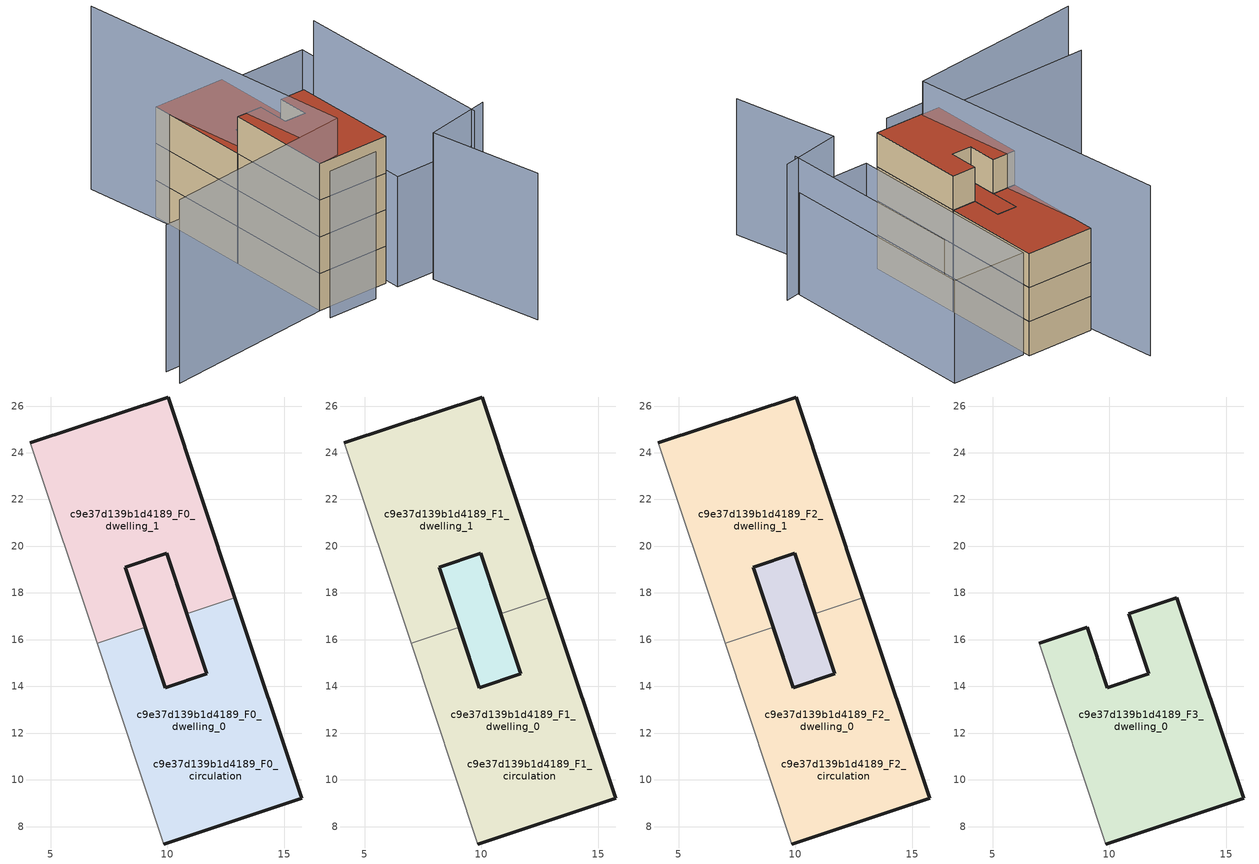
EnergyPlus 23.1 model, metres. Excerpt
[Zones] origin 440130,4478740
c9e37d139b1d4189_F0_dwelling_0
 floor ground (EU_floor_Construction): 12.89,17.8 15.74,9.22 9.84,7.26 6.99,15.84 9.05,16.53 9.91,13.95 11.68,14.54 10.83,17.12 z0; 9.97,19.69 11.68,14.54 9.91,13.95 9.05,16.53 8.2,19.1 z0
 wall outside (EU_wall_Construction): 9.84,7.26 15.74,9.22 12.89,17.8 / 10.83,17.12 11.68,14.54 9.91,13.95 9.05,16.53 z0:3
 wall adiabatic (EU_wall_Construction): 6.99,15.84 9.84,7.26 z0:3
 wall to c9e37d139b1d4189_F0_dwelling_1 (EU_wall_Construction): 12.89,17.8 10.83,17.12 / 9.05,16.53 6.99,15.84 z0:3
c9e37d139b1d4189_F0_dwelling_1
 floor ground (EU_floor_Construction): 10.04,26.39 12.89,17.8 10.83,17.12 9.97,19.69 8.2,19.1 9.05,16.53 6.99,15.84 4.14,24.42 z0; 9.97,19.69 11.68,14.54 9.91,13.95 9.05,16.53 8.2,19.1 z0
 wall outside (EU_wall_Construction): 9.05,16.53 8.2,19.1 9.97,19.69 10.83,17.12 / 12.89,17.8 10.04,26.39 4.14,24.42 z0:3
 wall adiabatic (EU_wall_Construction): 4.14,24.42 6.99,15.84 z0:3
c9e37d139b1d4189_F0_circulation
 floor ground (EU_floor_Construction): 9.97,19.69 10.83,17.12 11.68,14.54 9.91,13.95 9.05,16.53 8.2,19.1 z0; 12.89,17.8 15.74,9.22 9.84,7.26 6.99,15.84 9.05,16.53 9.91,13.95 11.68,14.54 10.83,17.12 z0; 10.04,26.39 12.89,17.8 10.83,17.12 9.97,19.69 8.2,19.1 9.05,16.53 6.99,15.84 4.14,24.42 z0
 wall outside (EU_wall_Construction): 9.97,19.69 8.2,19.1 9.91,13.95 11.68,14.54 9.97,19.69 z0:3
c9e37d139b1d4189_F1_dwelling_0
 floor outside (EU_floor_Construction): 12.89,17.8 15.74,9.22 9.84,7.26 6.99,15.84 9.05,16.53 9.91,13.95 11.68,14.54 10.83,17.12 z3; 9.97,19.69 10.83,17.12 11.68,14.54 9.91,13.95 9.05,16.53 8.2,19.1 z3
 wall outside (EU_wall_Construction): 9.84,7.26 15.74,9.22 12.89,17.8 / 10.83,17.12 11.68,14.54 9.91,13.95 9.05,16.53 z3:6
 wall adiabatic (EU_wall_Construction): 6.99,15.84 9.84,7.26 z3:6
 wall to c9e37d139b1d4189_F1_dwelling_1 (EU_wall_Construction): 12.89,17.8 10.83,17.12 / 9.05,16.53 6.99,15.84 z3:6
c9e37d139b1d4189_F1_dwelling_1
 floor to c9e37d139b1d4189_F0_dwelling_1 (EU_floor_Construction): 10.04,26.39 12.89,17.8 10.83,17.12 9.97,19.69 8.2,19.1 9.05,16.53 6.99,15.84 4.14,24.42 z3; 9.97,19.69 10.83,17.12 11.68,14.54 9.91,13.95 9.05,16.53 8.2,19.1 z3
 wall outside (EU_wall_Construction): 9.05,16.53 8.2,19.1 9.97,19.69 10.83,17.12 / 12.89,17.8 10.04,26.39 4.14,24.42 z3:6
 wall adiabatic (EU_wall_Construction): 4.14,24.42 6.99,15.84 z3:6
c9e37d139b1d4189_F1_circulation
 floor outside (EU_floor_Construction): 9.97,19.69 10.83,17.12 11.68,14.54 9.91,13.95 9.05,16.53 8.2,19.1 z3; 10.04,26.39 12.89,17.8 10.83,17.12 9.97,19.69 8.2,19.1 9.05,16.53 6.99,15.84 4.14,24.42 z3
 floor to c9e37d139b1d4189_F0_circulation (EU_floor_Construction): 12.89,17.8 15.74,9.22 9.84,7.26 6.99,15.84 9.05,16.53 9.91,13.95 11.68,14.54 10.83,17.12 z3
 wall outside (EU_wall_Construction): 9.97,19.69 8.2,19.1 9.91,13.95 11.68,14.54 9.97,19.69 z3:6
c9e37d139b1d4189_F2_dwelling_0
 floor outside (EU_floor_Construction): 12.89,17.8 15.74,9.22 9.84,7.26 6.99,15.84 9.05,16.53 9.91,13.95 11.68,14.54 10.83,17.12 z6; 9.97,19.69 10.83,17.12 11.68,14.54 9.91,13.95 9.05,16.53 8.2,19.1 z6
 wall outside (EU_wall_Construction): 9.84,7.26 15.74,9.22 12.89,17.8 / 10.83,17.12 11.68,14.54 9.91,13.95 9.05,16.53 z6:9
 wall adiabatic (EU_wall_Construction): 6.99,15.84 9.84,7.26 z6:9
 wall to c9e37d139b1d4189_F2_dwelling_1 (EU_wall_Construction): 12.89,17.8 10.83,17.12 / 9.05,16.53 6.99,15.84 z6:9
 roof outside (EU_floor_Construction): 11.68,14.54 10.83,17.12 9.97,19.69 8.2,19.1 9.05,16.53 9.91,13.95 z9
c9e37d139b1d4189_F2_dwelling_1
 floor to c9e37d139b1d4189_F1_dwelling_1 (EU_floor_Construction): 10.04,26.39 12.89,17.8 10.83,17.12 9.97,19.69 8.2,19.1 9.05,16.53 6.99,15.84 4.14,24.42 z6; 9.97,19.69 10.83,17.12 11.68,14.54 9.91,13.95 9.05,16.53 8.2,19.1 z6
 wall outside (EU_wall_Construction): 9.05,16.53 8.2,19.1 9.97,19.69 10.83,17.12 / 12.89,17.8 10.04,26.39 4.14,24.42 z6:9
 wall adiabatic (EU_wall_Construction): 4.14,24.42 6.99,15.84 z6:9
 roof outside (EU_roof_Construction): 11.68,14.54 9.97,19.69 8.2,19.1 9.05,16.53 9.91,13.95 z9; 12.89,17.8 10.04,26.39 4.14,24.42 6.99,15.84 9.05,16.53 8.2,19.1 9.97,19.69 10.83,17.12 z9
c9e37d139b1d4189_F2_circulation
 floor outside (EU_floor_Construction): 9.97,19.69 10.83,17.12 11.68,14.54 9.91,13.95 9.05,16.53 8.2,19.1 z6; 10.04,26.39 12.89,17.8 10.83,17.12 9.97,19.69 8.2,19.1 9.05,16.53 6.99,15.84 4.14,24.42 z6
 floor to c9e37d139b1d4189_F1_circulation (EU_floor_Construction): 12.89,17.8 15.74,9.22 9.84,7.26 6.99,15.84 9.05,16.53 9.91,13.95 11.68,14.54 10.83,17.12 z6
 wall outside (EU_wall_Construction): 9.97,19.69 8.2,19.1 9.91,13.95 11.68,14.54 9.97,19.69 z6:9
 roof outside (EU_roof_Construction): 11.68,14.54 10.83,17.12 9.97,19.69 8.2,19.1 9.05,16.53 9.91,13.95 z9; 15.74,9.22 12.89,17.8 10.83,17.12 11.68,14.54 9.91,13.95 9.05,16.53 6.99,15.84 9.84,7.26 z9; 12.89,17.8 10.04,26.39 4.14,24.42 6.99,15.84 9.05,16.53 8.2,19.1 9.97,19.69 10.83,17.12 z9
c9e37d139b1d4189_F3_dwelling_0
 floor to c9e37d139b1d4189_F2_dwelling_0 (EU_floor_Construction): 12.89,17.8 15.74,9.22 9.84,7.26 6.99,15.84 9.05,16.53 9.91,13.95 11.68,14.54 10.83,17.12 z9
 wall outside (EU_wall_Construction): 9.84,7.26 15.74,9.22 12.89,17.8 10.83,17.12 11.68,14.54 9.91,13.95 9.05,16.53 6.99,15.84 z9:12
 wall adiabatic (EU_wall_Construction): 6.99,15.84 9.84,7.26 z9:12
 roof outside (EU_roof_Construction): 15.74,9.22 12.89,17.8 10.83,17.12 11.68,14.54 9.91,13.95 9.05,16.53 6.99,15.84 9.84,7.26 z12
shading: -3.7,3.03 9.59,7.62 / 10.15,5.97 14.22,7.38 / 23.77,0.13 19.08,8.48 / 19.08,8.48 24.06,11.27 / 23.01,10.31 17.33,26.89 z0:12; 1.39,29.88 11.49,7.99 / 11.49,7.99 -3.41,1.12 z0:15; 16.34,8.41 10.42,26.05 / 10.42,26.05 16.99,28.25 / 16.99,28.25 22.91,10.62 / 22.91,10.62 16.34,8.41 z0:9
[Building]
EU S2 Campaign: North Axis=0; Terrain=City; Solar Distribution=FullExterior
[Site:Location]
Madrid: Latitude=40.5; Longitude=-3.5; Time Zone=1; Elevation=609
[SizingPeriod:WeatherFileDays]
AnnualSizingPeriod: Begin Month=1; Begin Day of Month=1; End Month=12; End Day of Month=31; Day of Week for Start Day=Monday; Use Weather File Daylight Saving Period=No; Use Weather File Rain and Snow Indicators=No
[MATERIAL]
EU_InternalMass_Material: Roughness=MediumRough; Thickness=0.1; Conductivity=1; Density=1800; Specific Heat=900; Thermal Absorptance=0.9; Solar Absorptance=0.7; Visible Absorptance=0.7
[MATERIAL:NOMASS] Roughness=MediumRough; Thermal Absorptance=0.9; Solar Absorptance=0.7; Visible Absorptance=0.7
Name | Thermal Resistance
EU_wall_NoMass | 0.419739
EU_roof_NoMass | 0.352165
EU_floor_NoMass | 0.608284
[CONSTRUCTION]
EU_wall_Construction: EU_wall_NoMass
EU_roof_Construction: EU_roof_NoMass
EU_floor_Construction: EU_floor_NoMass
EU_InternalMass_Construction: EU_InternalMass_Material
[ZONE] Type=1; Multiplier=1; Ceiling Height=autocalculate; Floor Area=autocalculate; Part of Total Floor Area=Yes
Name | Volume
c9e37d139b1d4189_F0_dwelling_0; c9e37d139b1d4189_F1_dwelling_0; c9e37d139b1d4189_F2_dwelling_0; c9e37d139b1d4189_F1_dwelling_1; c9e37d139b1d4189_F2_dwelling_1 | 183.996
c9e37d139b1d4189_F3_dwelling_0 | 153.611
c9e37d139b1d4189_F0_dwelling_1 | 183.995
c9e37d139b1d4189_F0_circulation; c9e37d139b1d4189_F1_circulation; c9e37d139b1d4189_F2_circulation | 337.607
[INTERNALMASS] Construction=EU_InternalMass_Construction
Name | Zone or ZoneList | Surface Area
c9e37d139b1d4189_F0_dwelling_0_EU_InternalMass | c9e37d139b1d4189_F0_dwelling_0 | 51.2038
c9e37d139b1d4189_F0_dwelling_1_EU_InternalMass | c9e37d139b1d4189_F0_dwelling_1 | 51.2038
c9e37d139b1d4189_F1_dwelling_0_EU_InternalMass | c9e37d139b1d4189_F1_dwelling_0 | 51.2038
c9e37d139b1d4189_F1_dwelling_1_EU_InternalMass | c9e37d139b1d4189_F1_dwelling_1 | 51.2038
c9e37d139b1d4189_F2_dwelling_0_EU_InternalMass | c9e37d139b1d4189_F2_dwelling_0 | 51.2038
c9e37d139b1d4189_F2_dwelling_1_EU_InternalMass | c9e37d139b1d4189_F2_dwelling_1 | 51.2038
c9e37d139b1d4189_F3_dwelling_0_EU_InternalMass | c9e37d139b1d4189_F3_dwelling_0 | 112.4
[OTHEREQUIPMENT] Fuel Type=Electricity; Design Level Calculation Method=Watts/Area; Power per Zone Floor Area=1; Fraction Latent=0; Fraction Radiant=0; Fraction Lost=0; Carbon Dioxide Generation Rate=0; EndUse Subcategory=EU_Step8_InternalGains
Name | Zone or ZoneList or Space or SpaceList | Schedule
EU_Step8_InternalGain_c9e37d139b1d4189_F0_dwelling_0_f000 | c9e37d139b1d4189_F0_dwelling_0 | EU_Step8_GainSchedule_c9e37d139b1d4189_F0_dwelling_0_f000
EU_Step8_InternalGain_c9e37d139b1d4189_F0_dwelling_1_f000 | c9e37d139b1d4189_F0_dwelling_1 | EU_Step8_GainSchedule_c9e37d139b1d4189_F0_dwelling_1_f000
EU_Step8_InternalGain_c9e37d139b1d4189_F1_dwelling_0_f000 | c9e37d139b1d4189_F1_dwelling_0 | EU_Step8_GainSchedule_c9e37d139b1d4189_F1_dwelling_0_f000
EU_Step8_InternalGain_c9e37d139b1d4189_F1_dwelling_1_f000 | c9e37d139b1d4189_F1_dwelling_1 | EU_Step8_GainSchedule_c9e37d139b1d4189_F1_dwelling_1_f000
EU_Step8_InternalGain_c9e37d139b1d4189_F2_dwelling_0_f000 | c9e37d139b1d4189_F2_dwelling_0 | EU_Step8_GainSchedule_c9e37d139b1d4189_F2_dwelling_0_f000
EU_Step8_InternalGain_c9e37d139b1d4189_F2_dwelling_1_f000 | c9e37d139b1d4189_F2_dwelling_1 | EU_Step8_GainSchedule_c9e37d139b1d4189_F2_dwelling_1_f000
EU_Step8_InternalGain_c9e37d139b1d4189_F3_dwelling_0_f000 | c9e37d139b1d4189_F3_dwelling_0 | EU_Step8_GainSchedule_c9e37d139b1d4189_F3_dwelling_0_f000
[ZONEINFILTRATION:DESIGNFLOWRATE] Schedule=EU_AlwaysOn; Design Flow Rate Calculation Method=Flow/Area; Flow Rate per Floor Area=0.0005; Constant Term Coefficient=1; Temperature Term Coefficient=0; Velocity Term Coefficient=0; Velocity Squared Term Coefficient=0
Name | Zone or ZoneList or Space or SpaceList
EU_Circulation_Infiltration_c9e37d139b1d4189_F0_circulation | c9e37d139b1d4189_F0_circulation
EU_Circulation_Infiltration_c9e37d139b1d4189_F1_circulation | c9e37d139b1d4189_F1_circulation
EU_Circulation_Infiltration_c9e37d139b1d4189_F2_circulation | c9e37d139b1d4189_F2_circulation
[ZONEVENTILATION:DESIGNFLOWRATE] Schedule=EU_AlwaysOn; Design Flow Rate Calculation Method=AirChanges/Hour; Air Changes per Hour=0.703302; Ventilation Type=Natural; Fan Pressure Rise=0; Fan Total Efficiency=1; Constant Term Coefficient=1; Temperature Term Coefficient=0; Velocity Term Coefficient=0; Velocity Squared Term Coefficient=0; Minimum Indoor Temperature=-100; Maximum Indoor Temperature=100; Delta Temperature=-100; Minimum Outdoor Temperature=-100; Maximum Outdoor Temperature=100; Maximum Wind Speed=40
Name | Zone or ZoneList or Space or SpaceList
EU_ConstantAir_c9e37d139b1d4189_F0_dwelling_0 | c9e37d139b1d4189_F0_dwelling_0
EU_ConstantAir_c9e37d139b1d4189_F0_dwelling_1 | c9e37d139b1d4189_F0_dwelling_1
EU_ConstantAir_c9e37d139b1d4189_F1_dwelling_0 | c9e37d139b1d4189_F1_dwelling_0
EU_ConstantAir_c9e37d139b1d4189_F1_dwelling_1 | c9e37d139b1d4189_F1_dwelling_1
EU_ConstantAir_c9e37d139b1d4189_F2_dwelling_0 | c9e37d139b1d4189_F2_dwelling_0
EU_ConstantAir_c9e37d139b1d4189_F2_dwelling_1 | c9e37d139b1d4189_F2_dwelling_1
EU_ConstantAir_c9e37d139b1d4189_F3_dwelling_0 | c9e37d139b1d4189_F3_dwelling_0
[HVACTEMPLATE:THERMOSTAT] Constant Heating Setpoint=20; Constant Cooling Setpoint=50
EU_HeatOnly_c9e37d139b1d4189_F0_dwelling_0; EU_HeatOnly_c9e37d139b1d4189_F0_dwelling_1; EU_HeatOnly_c9e37d139b1d4189_F1_dwelling_0; EU_HeatOnly_c9e37d139b1d4189_F1_dwelling_1; EU_HeatOnly_c9e37d139b1d4189_F2_dwelling_0; EU_HeatOnly_c9e37d139b1d4189_F2_dwelling_1; EU_HeatOnly_c9e37d139b1d4189_F3_dwelling_0
[HVACTEMPLATE:ZONE:IDEALLOADSAIRSYSTEM] System Availability Schedule=EU_AlwaysOn; Maximum Heating Supply Air Temperature=50; Minimum Cooling Supply Air Temperature=13; Maximum Heating Supply Air Humidity Ratio=0.0156; Minimum Cooling Supply Air Humidity Ratio=0.0077; Heating Limit=NoLimit; Cooling Limit=NoLimit; Heating Availability Schedule=EU_AlwaysOn; Cooling Availability Schedule=EU_CoolingOff; Dehumidification Control Type=ConstantSensibleHeatRatio; Cooling Sensible Heat Ratio=0.7; Dehumidification Setpoint=60; Humidification Control Type=None; Humidification Setpoint=30; Outdoor Air Method=None; Outdoor Air Flow Rate per Person=0.00944; Outdoor Air Flow Rate per Zone Floor Area=0; Outdoor Air Flow Rate per Zone=0; Demand Controlled Ventilation Type=None; Outdoor Air Economizer Type=NoEconomizer; Heat Recovery Type=None; Sensible Heat Recovery Effectiveness=0.7; Latent Heat Recovery Effectiveness=0.65
Name | Template Thermostat
c9e37d139b1d4189_F0_dwelling_0 | EU_HeatOnly_c9e37d139b1d4189_F0_dwelling_0
c9e37d139b1d4189_F0_dwelling_1 | EU_HeatOnly_c9e37d139b1d4189_F0_dwelling_1
c9e37d139b1d4189_F1_dwelling_0 | EU_HeatOnly_c9e37d139b1d4189_F1_dwelling_0
c9e37d139b1d4189_F1_dwelling_1 | EU_HeatOnly_c9e37d139b1d4189_F1_dwelling_1
c9e37d139b1d4189_F2_dwelling_0 | EU_HeatOnly_c9e37d139b1d4189_F2_dwelling_0
c9e37d139b1d4189_F2_dwelling_1 | EU_HeatOnly_c9e37d139b1d4189_F2_dwelling_1
c9e37d139b1d4189_F3_dwelling_0 | EU_HeatOnly_c9e37d139b1d4189_F3_dwelling_0
[SIZING:ZONE] Zone Cooling Design Supply Air Temperature Input Method=SupplyAirTemperature; Zone Cooling Design Supply Air Temperature=13; Zone Heating Design Supply Air Temperature Input Method=SupplyAirTemperature; Zone Heating Design Supply Air Temperature=50; Zone Cooling Design Supply Air Humidity Ratio=0.008; Zone Heating Design Supply Air Humidity Ratio=0.008; Cooling Design Air Flow Method=DesignDay; Cooling Design Air Flow Rate=0; Cooling Minimum Air Flow per Zone Floor Area=0.000762; Cooling Minimum Air Flow=0; Cooling Minimum Air Flow Fraction=0.2; Heating Design Air Flow Method=DesignDay; Heating Design Air Flow Rate=0; Heating Maximum Air Flow per Zone Floor Area=0.002032; Heating Maximum Air Flow=0.141576; Heating Maximum Air Flow Fraction=0.3; Account for Dedicated Outdoor Air System=No; Dedicated Outdoor Air System Control Strategy=NeutralSupplyAir; Dedicated Outdoor Air Low Setpoint Temperature for Design=autosize; Dedicated Outdoor Air High Setpoint Temperature for Design=autosize; Zone Load Sizing Method=Sensible Load Only No Latent Load; Zone Latent Cooling Design Supply Air Humidity Ratio Input Method=HumidityRatioDifference; Zone Cooling Design Supply Air Humidity Ratio Difference=0.005; Zone Latent Heating Design Supply Air Humidity Ratio Input Method=HumidityRatioDifference; Zone Humidification Design Supply Air Humidity Ratio Difference=0.005
c9e37d139b1d4189_F0_dwelling_0; c9e37d139b1d4189_F0_dwelling_1; c9e37d139b1d4189_F1_dwelling_0; c9e37d139b1d4189_F1_dwelling_1; c9e37d139b1d4189_F2_dwelling_0; c9e37d139b1d4189_F2_dwelling_1; c9e37d139b1d4189_F3_dwelling_0
[SCHEDULE:CONSTANT]
Name | Hourly Value
EU_AlwaysOn | 1
EU_CoolingOff | 0
[SCHEDULE:FILE] Column Number=1; Rows to Skip at Top=0; Number of Hours of Data=8760; Column Separator=Comma; Interpolate to Timestep=No; Minutes per Item=60; Adjust Schedule for Daylight Savings=Yes
Name | File
EU_Step8_GainSchedule_c9e37d139b1d4189_F0_dwelling_0_f000 | ../../schedules/c9e37d139b1d4189/c9e37d139b1d4189_F0_dwelling_0_f000_gain.csv
EU_Step8_GainSchedule_c9e37d139b1d4189_F0_dwelling_1_f000 | ../../schedules/c9e37d139b1d4189/c9e37d139b1d4189_F0_dwelling_1_f000_gain.csv
EU_Step8_GainSchedule_c9e37d139b1d4189_F1_dwelling_0_f000 | ../../schedules/c9e37d139b1d4189/c9e37d139b1d4189_F1_dwelling_0_f000_gain.csv
EU_Step8_GainSchedule_c9e37d139b1d4189_F1_dwelling_1_f000 | ../../schedules/c9e37d139b1d4189/c9e37d139b1d4189_F1_dwelling_1_f000_gain.csv
EU_Step8_GainSchedule_c9e37d139b1d4189_F2_dwelling_0_f000 | ../../schedules/c9e37d139b1d4189/c9e37d139b1d4189_F2_dwelling_0_f000_gain.csv
EU_Step8_GainSchedule_c9e37d139b1d4189_F2_dwelling_1_f000 | ../../schedules/c9e37d139b1d4189/c9e37d139b1d4189_F2_dwelling_1_f000_gain.csv
EU_Step8_GainSchedule_c9e37d139b1d4189_F3_dwelling_0_f000 | ../../schedules/c9e37d139b1d4189/c9e37d139b1d4189_F3_dwelling_0_f000_gain.csv
